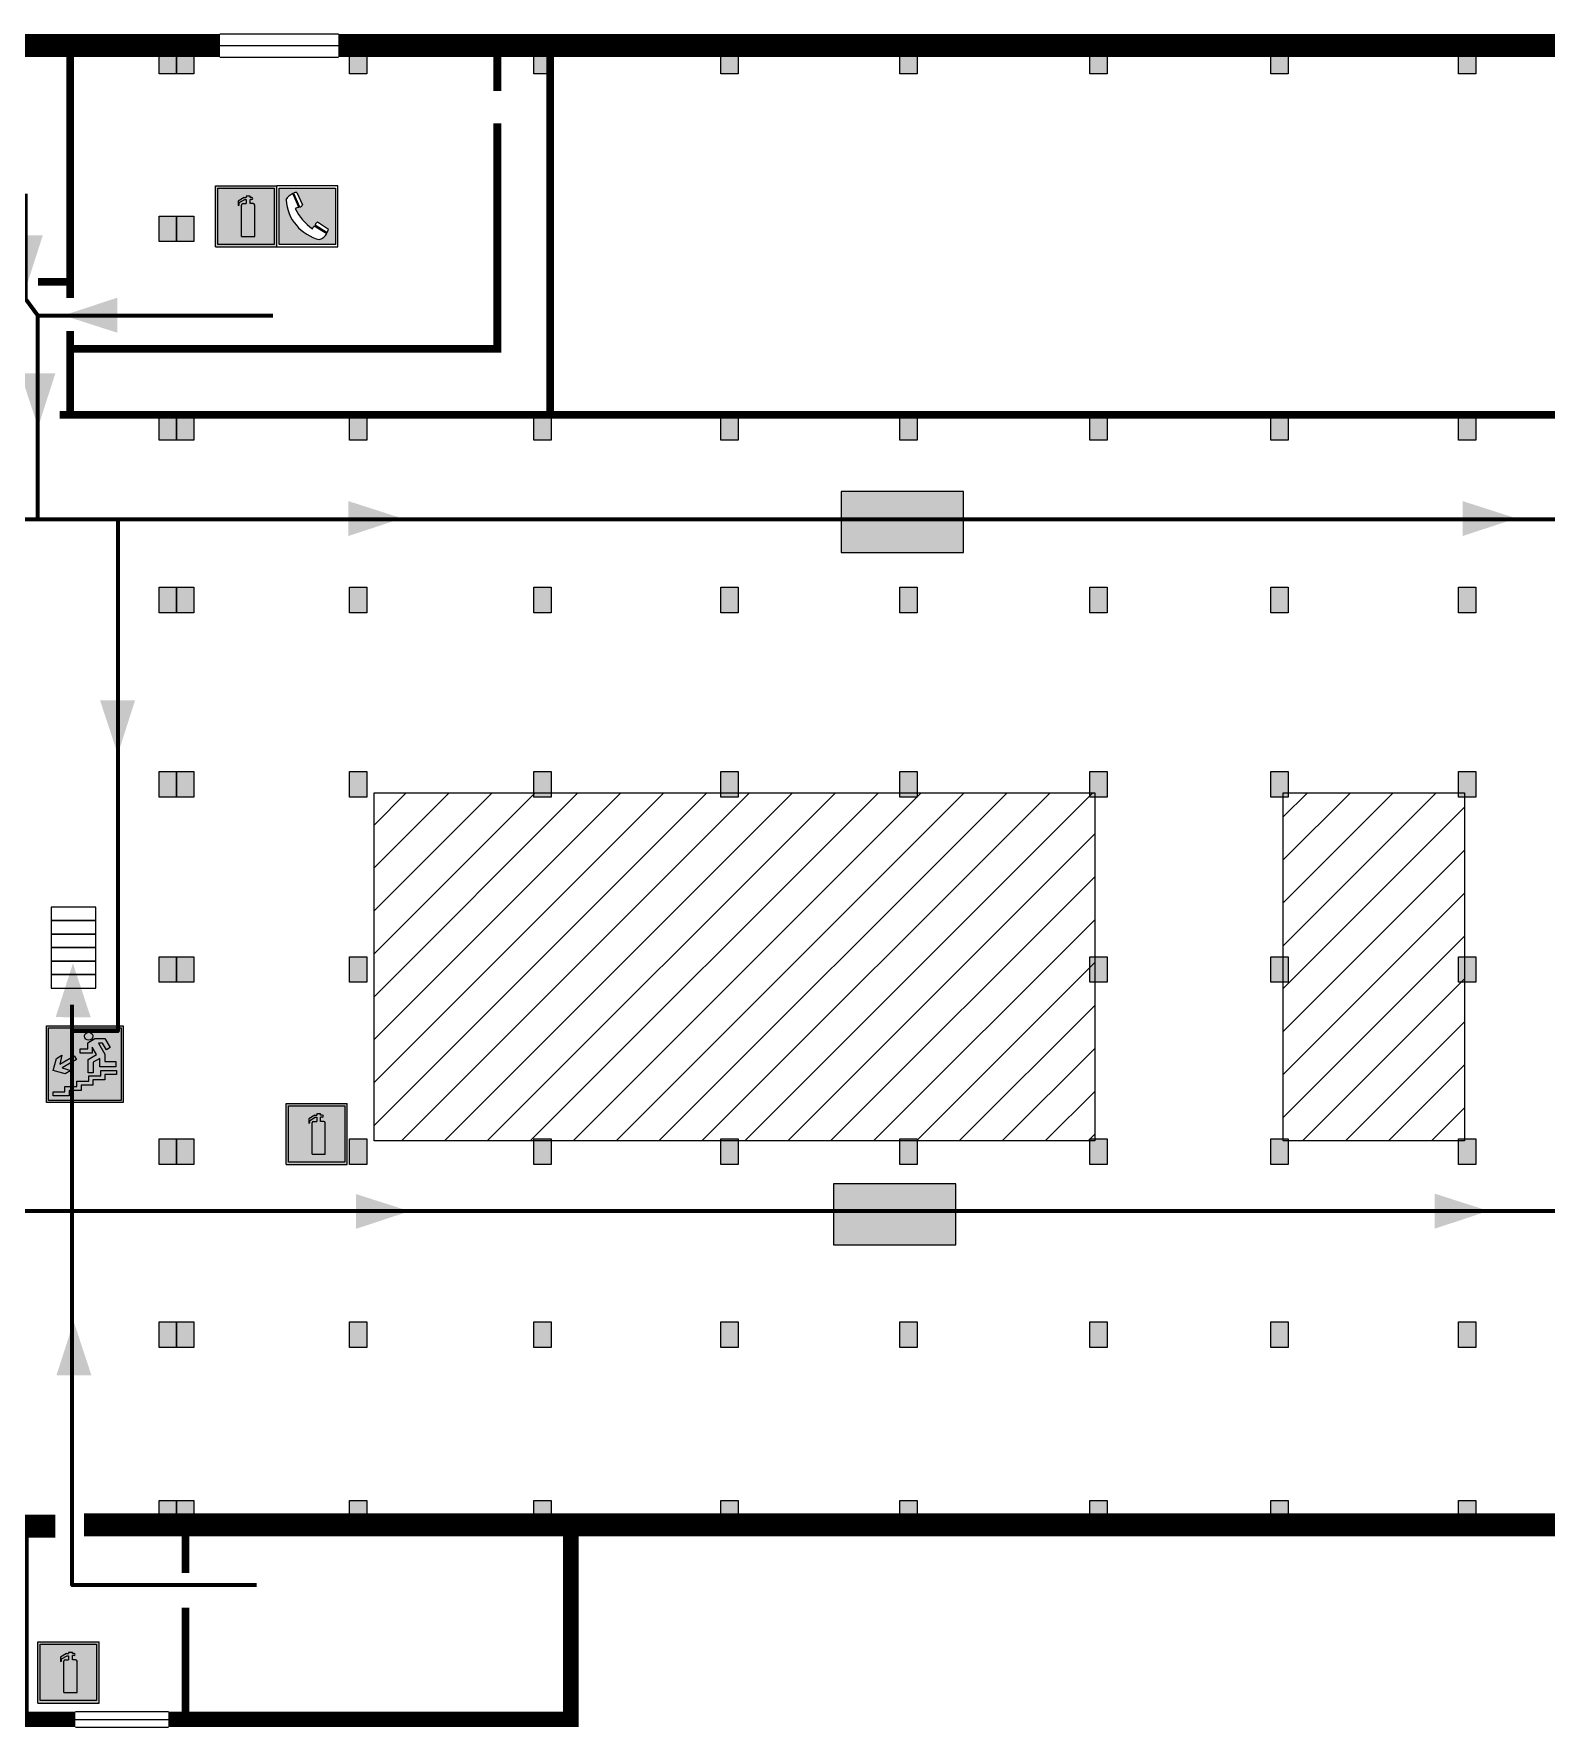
# Model space of a CAD drawing. Header units: millimetres. Extents: x 13810 to 67229, y 12374 to 21950.
# Drawn here: x 39018.6 to 39192.7, y 15067 to 15261.9 of the extents above; entities that cross this region are included whole.
import ezdxf

# ---------------------------------------------------------------- set-up
doc = ezdxf.new("R2010")
doc.units = ezdxf.units.MM
doc.layers.add('План_Штампы', color=7, linetype='Continuous')

# ---------------------------------------------------------------- blocks, each defined once
blk = doc.blocks.new('A$C32E8229D')
at = {"true_color": 0xffffff}
blk.add_hatch(color=7, dxfattribs=at).paths.add_polyline_path([(0, 0), (0, -8), (16, -8), (16, 0)])
h = blk.add_hatch(color=126)
h.paths.add_polyline_path([(0.2, -0.2), (15.8, -0.2), (15.8, -7.8), (0.2, -7.8)])
h.paths.add_polyline_path([(13.49, -2.05), (12.08, -2.05), (11.37, -2.63, 0.162397), (11.29, -2.84), (11.29, -3.63), (10.35, -3.63), (10.35, -4.05), (11.68, -4.05), (11.68, -3.48), (12.26, -4.28), (11.29, -5.1), (11.29, -6.78), (11.85, -6.78), (11.85, -5.44), (12.8, -4.64), (12.8, -5.94), (14.46, -5.94), (14.46, -5.39), (13.45, -5.39), (13.45, -3.97), (12.46, -2.59), (13.15, -2.59), (13.69, -3.34), (14.18, -3)], flags=16)
h.paths.add_polyline_path([(10.74, -1.82, 1), (11.8, -1.82, 1)], flags=16)
h.paths.add_polyline_path([(9.39, -3.59), (5.99, -3.59), (6.56, -3.03), (5.91, -3.03), (5.1, -3.83), (5.91, -4.64), (6.56, -4.64), (5.99, -4.09), (9.39, -4.09)], flags=16)
h.paths.add_polyline_path([(4.29, -1.08), (1.72, -1.08), (1.72, -6.6), (4.29, -6.6)], flags=16)
at = {"color": 126}
blk.add_lwpolyline([(16, -8), (0, -8), (0, 0), (16, 0)], close=True, dxfattribs=at)
blk = doc.blocks.new('A$C3AD82952')
at = {"true_color": 0xf5f5ff}
h = blk.add_hatch(color=7, dxfattribs=at)
h.dxf.hatch_style = 1
h.paths.add_polyline_path([(8.21, 8.73, 0.414214), (7.89, 9.05), (7.22, 9.05), (7.22, 9.92), (7.59, 9.92, 1), (7.57, 10.36), (7.22, 10.36), (7.22, 10.6), (6.43, 10.6), (6.43, 10.36), (6.01, 10.36), (4.74, 9.59), (4.74, 8.69), (4.98, 8.73), (4.98, 9.26), (6.12, 9.91), (6.43, 9.91), (6.43, 9.05), (5.76, 9.05, 0.414214), (5.44, 8.73), (5.44, 2.2), (8.21, 2.2)], flags=0)
h.paths.add_polyline_path([(12.8, 12.8), (0, 12.8), (0, 0), (12.8, 0)])
h.paths.add_polyline_path([(0.51, 12.29), (12.29, 12.29), (12.29, 0.51), (0.51, 0.51)], flags=16)
h.paths.add_polyline_path([(4.74, 9.59), (6.01, 10.36), (6.43, 10.36), (6.43, 10.6), (7.22, 10.6), (7.22, 10.36), (7.59, 10.36, -0.94586), (7.59, 9.92), (7.22, 9.92), (7.22, 9.05), (7.89, 9.05, -0.414214), (8.21, 8.73), (8.21, 2.2), (5.44, 2.2), (5.44, 8.73, -0.414214), (5.76, 9.05), (6.43, 9.05), (6.43, 9.91), (6.12, 9.91), (4.98, 9.26), (4.98, 8.73), (4.74, 8.69)], flags=0)
h = blk.add_hatch(color=242)
h.dxf.hatch_style = 1
h.paths.add_polyline_path([(12.29, 12.29), (0.51, 12.29), (0.51, 0.51), (12.29, 0.51)])
h.paths.add_polyline_path([(4.74, 8.69), (4.74, 9.59), (6.01, 10.36), (6.43, 10.36), (6.43, 10.6), (7.22, 10.6), (7.22, 10.36), (7.59, 10.36, -0.94586), (7.59, 9.92), (7.22, 9.92), (7.22, 9.05), (7.89, 9.05, -0.414214), (8.21, 8.73), (8.21, 2.2), (5.44, 2.2), (5.44, 8.73, -0.414214), (5.76, 9.05), (6.43, 9.05), (6.43, 9.91), (6.12, 9.91), (4.98, 9.26), (4.98, 8.73)], flags=16)
h = blk.add_hatch(color=7, dxfattribs=at)
h.dxf.hatch_style = 1
h.paths.add_polyline_path([(8.21, 8.73, 0.414214), (7.89, 9.05), (7.22, 9.05), (7.22, 9.92), (7.59, 9.92, 1), (7.57, 10.36), (7.22, 10.36), (7.22, 10.6), (6.43, 10.6), (6.43, 10.36), (6.01, 10.36), (4.74, 9.59), (4.74, 8.69), (4.98, 8.73), (4.98, 9.26), (6.12, 9.91), (6.43, 9.91), (6.43, 9.05), (5.76, 9.05, 0.414214), (5.44, 8.73), (5.44, 2.2), (8.21, 2.2)])
at = {"color": 242, "lineweight": 5}
for p, q in [((0, 0), (0, 12.8)), ((0, 12.8), (12.8, 12.8)), ((12.8, 0), (12.8, 12.8)), ((6.01, 10.36), (4.74, 9.59)), ((4.74, 9.59), (4.74, 8.69)), ((4.74, 8.69), (4.98, 8.73)), ((4.98, 9.26), (6.12, 9.91)), ((4.98, 8.73), (4.98, 9.26)), ((5.44, 2.2), (5.44, 8.73)), ((5.76, 9.05), (6.43, 9.05)), ((6.01, 10.36), (6.43, 10.36)), ((6.12, 9.91), (6.43, 9.91)), ((7.22, 10.6), (6.43, 10.6)), ((6.43, 10.6), (6.43, 10.36)), ((6.43, 9.91), (6.43, 9.05)), ((7.22, 10.36), (7.22, 10.6)), ((7.59, 10.36), (7.22, 10.36)), ((7.22, 9.05), (7.22, 9.92)), ((7.59, 9.92), (7.22, 9.92)), ((7.89, 9.05), (7.22, 9.05)), ((8.21, 2.2), (8.21, 8.73)), ((0, 0), (12.8, 0)), ((5.44, 2.2), (8.21, 2.2))]:
    blk.add_line(p, q, dxfattribs=at)
blk.add_lwpolyline([(0.51, 12.29), (12.29, 12.29), (12.29, 0.51), (0.51, 0.51)], close=True, dxfattribs=at)
for centre, radius, start, end in [((5.76, 8.73), 0.32, 90, 180), ((7.58, 10.14), 0.223, 273.1875, 86.8125), ((7.89, 8.73), 0.32, 0, 90)]:
    blk.add_arc(centre, radius, start, end, dxfattribs=at)
blk = doc.blocks.new('A$C456E1F9C')
at = {"lineweight": 5}
h = blk.add_hatch(color=242, dxfattribs=at)
h.paths.add_polyline_path([(0.51, -1.47), (0.51, -13.26), (12.29, -13.26), (12.29, -1.47)])
h.paths.add_polyline_path([(5.42, -4.95, -0.254479), (4.78, -5.4), (3.52, -2.53, -0.209735), (4.23, -2.4)], flags=16)
h.paths.add_polyline_path([(8.53, -8.6), (10.87, -10.17), (10.54, -10.76), (8.03, -9.13, -0.192251)], flags=16)
h.paths.add_polyline_path([(4.61, -5.49, 0.005518), (3.87, -5.72, 0.128647), (7.49, -10.01, 0.00809), (7.83, -9.33), (10.47, -10.97, -0.16736), (8.99, -12.25, -0.327862), (1.95, -3.95, -0.166952), (3.36, -2.62)], flags=16)
at = {"color": 242, "lineweight": 5}
for p, q in [((0, -13.77), (0, -0.97)), ((12.8, -0.97), (0, -0.97)), ((4.61, -5.49), (3.36, -2.62)), ((3.52, -2.53), (4.78, -5.4)), ((4.23, -2.4), (5.42, -4.95)), ((12.8, -13.77), (12.8, -0.97)), ((7.83, -9.33), (10.47, -10.97)), ((8.03, -9.13), (10.54, -10.76)), ((10.81, -10.12), (8.53, -8.6)), ((10.54, -10.76), (10.8, -10.3)), ((10.8, -10.3), (10.81, -10.12)), ((0, -13.77), (12.8, -13.77))]:
    blk.add_line(p, q, dxfattribs=at)
blk.add_lwpolyline([(0.51, -1.47), (12.29, -1.47), (12.29, -13.26), (0.51, -13.26)], close=True, dxfattribs=at)
for centre, radius, start, end in [((4.59, -5.34), 2.99, 114.2845, 152.1974), ((4.02, -3.27), 0.891, 76.3284, 123.7092), ((11.12, -3.31), 9.19, 183.9915, 256.6009), ((14.98, -39.1), 35.17, 107.1487, 108.4135), ((13.86, -0.94), 11.08, 205.5536, 234.8762), ((4.68, -4.59), 0.824, 276.9621, 334.0723), ((-13.31, 0.8), 23.44, 332.5487, 334.4027), ((8.94, -9.5), 0.989, 114.4092, 157.9388), ((7.87, -9.46), 3, 291.9291, 329.9329)]:
    blk.add_arc(centre, radius, start, end, dxfattribs=at)
blk = doc.blocks.new('вниз 3')
at = {"lineweight": 0, "true_color": 0xffffff}
h = blk.add_hatch(color=7, dxfattribs=at)
h.dxf.hatch_style = 1
h.paths.add_polyline_path([(40997.5, -4475.69), (40997.25, -4475.28), (40995.76, -4476.15), (40995.97, -4475.23), (40995.39, -4475.56), (40995.05, -4476.83), (40996.33, -4477.17), (40996.91, -4476.83), (40996, -4476.55)], flags=0)
h.paths.add_polyline_path([(40999.81, -4473.95), (41000.22, -4473.95), (41000.64, -4474.67), (41001.03, -4474.43), (41000.46, -4473.49), (41000.42, -4473.49), (40999.43, -4473.49), (40998.68, -4473.92), (40998.68, -4474.57), (40997.88, -4474.57), (40997.88, -4475), (40999.14, -4475), (40999.14, -4474.43), (40999.14, -4474.38), (40999.59, -4475.15), (40998.72, -4475.67), (40998.72, -4477.06), (40999.24, -4477.06), (40999.24, -4475.96), (40999.95, -4475.56), (40999.95, -4476.43), (41001.61, -4476.43), (41001.61, -4475.88), (41000.47, -4475.88), (41000.47, -4475.12)], flags=0)
h.paths.add_polyline_path([(40999.2, -4473.24, 1), (40998.35, -4473.24, 1)], flags=0)
h.paths.add_polyline_path([(41000.46, -4477.26), (41001.69, -4477.26), (41001.69, -4476.84), (41000.03, -4476.84), (41000.03, -4477.39), (40998.78, -4477.39), (40998.78, -4477.95), (40997.53, -4477.95), (40997.53, -4478.5), (40996.29, -4478.5), (40996.29, -4479.06), (40995.05, -4479.06), (40995.05, -4479.48), (40995.29, -4479.48), (40996.72, -4479.48), (40996.72, -4478.92), (40997.97, -4478.92), (40997.97, -4478.36), (40999.2, -4478.36), (40999.2, -4477.81), (41000.46, -4477.81)], flags=0)
h.paths.add_polyline_path([(41002.37, -4472.17), (40994.37, -4472.17), (40994.37, -4480.17), (41002.37, -4480.17)])
h.paths.add_polyline_path([(41002.16, -4479.96), (40994.57, -4479.96), (40994.57, -4472.37), (41002.16, -4472.37)], flags=16)
h.paths.add_polyline_path([(41001.61, -4475.88), (41001.61, -4476.43), (40999.95, -4476.43), (40999.95, -4475.56), (40999.24, -4475.96), (40999.24, -4477.06), (40998.72, -4477.06), (40998.72, -4475.67), (40999.59, -4475.15), (40999.14, -4474.38), (40999.14, -4474.43), (40999.14, -4475), (40997.88, -4475), (40997.88, -4474.57), (40998.68, -4474.57), (40998.68, -4473.92), (40999.43, -4473.49), (41000.42, -4473.49), (41000.46, -4473.49), (41001.03, -4474.43), (41000.64, -4474.67), (41000.22, -4473.95), (40999.81, -4473.95), (41000.47, -4475.12), (41000.47, -4475.88)], flags=0)
h.paths.add_polyline_path([(41001.69, -4476.84), (41001.69, -4477.26), (41000.46, -4477.26), (41000.46, -4477.81), (40999.2, -4477.81), (40999.2, -4478.36), (40997.97, -4478.36), (40997.97, -4478.92), (40996.72, -4478.92), (40996.72, -4479.48), (40995.05, -4479.48), (40995.05, -4479.06), (40996.29, -4479.06), (40996.29, -4478.5), (40997.53, -4478.5), (40997.53, -4477.95), (40998.78, -4477.95), (40998.78, -4477.39), (41000.03, -4477.39), (41000.03, -4476.84)], flags=0)
h.paths.add_polyline_path([(40998.35, -4473.24, -1), (40999.2, -4473.24, -1)], flags=0)
h.paths.add_polyline_path([(40997.5, -4475.69), (40996, -4476.55), (40996.91, -4476.83), (40996.33, -4477.17), (40995.05, -4476.83), (40995.39, -4475.56), (40995.97, -4475.23), (40995.76, -4476.15), (40997.25, -4475.28)], flags=0)
at = {"lineweight": 0}
h = blk.add_hatch(color=126, dxfattribs=at)
h.dxf.hatch_style = 1
h.paths.add_polyline_path([(41002.16, -4472.37), (40994.57, -4472.37), (40994.57, -4479.96), (41002.16, -4479.96)])
h.paths.add_polyline_path([(40995.97, -4475.23), (40995.76, -4476.15), (40997.25, -4475.28), (40997.5, -4475.69), (40996, -4476.55), (40996.91, -4476.83), (40996.33, -4477.17), (40995.05, -4476.83), (40995.39, -4475.56)], flags=16)
h.paths.add_polyline_path([(40997.88, -4474.57), (40998.68, -4474.57), (40998.68, -4473.92), (40999.43, -4473.49), (41000.42, -4473.49), (41000.46, -4473.49), (41001.03, -4474.43), (41000.64, -4474.67), (41000.22, -4473.95), (40999.81, -4473.95), (41000.47, -4475.12), (41000.47, -4475.88), (41001.61, -4475.88), (41001.61, -4476.43), (40999.95, -4476.43), (40999.95, -4475.56), (40999.24, -4475.96), (40999.24, -4477.06), (40998.72, -4477.06), (40998.72, -4475.67), (40999.59, -4475.15), (40999.14, -4474.38), (40999.14, -4474.43), (40999.14, -4475), (40997.88, -4475)], flags=16)
h.paths.add_polyline_path([(40998.35, -4473.24, -1), (40999.2, -4473.24, -1)], flags=16)
h.paths.add_polyline_path([(40997.53, -4477.95), (40998.78, -4477.95), (40998.78, -4477.39), (41000.03, -4477.39), (41000.03, -4476.84), (41001.69, -4476.84), (41001.69, -4477.26), (41000.46, -4477.26), (41000.46, -4477.81), (40999.2, -4477.81), (40999.2, -4478.36), (40997.97, -4478.36), (40997.97, -4478.92), (40996.72, -4478.92), (40996.72, -4479.48), (40995.05, -4479.48), (40995.05, -4479.06), (40996.29, -4479.06), (40996.29, -4478.5), (40997.53, -4478.5)], flags=16)
at = {"lineweight": 0, "true_color": 0xffffff}
h = blk.add_hatch(color=7, dxfattribs=at)
h.dxf.hatch_style = 1
h.paths.add_polyline_path([(40999.2, -4473.24, 1), (40998.35, -4473.24, 1)])
h.paths.add_polyline_path([(40999.81, -4473.95), (41000.22, -4473.95), (41000.64, -4474.67), (41001.03, -4474.43), (41000.46, -4473.49), (41000.42, -4473.49), (40999.43, -4473.49), (40998.68, -4473.92), (40998.68, -4474.57), (40997.88, -4474.57), (40997.88, -4475), (40999.14, -4475), (40999.14, -4474.43), (40999.14, -4474.38), (40999.59, -4475.15), (40998.72, -4475.67), (40998.72, -4477.06), (40999.24, -4477.06), (40999.24, -4475.96), (40999.95, -4475.56), (40999.95, -4476.43), (41001.61, -4476.43), (41001.61, -4475.88), (41000.47, -4475.88), (41000.47, -4475.12)])
h.paths.add_polyline_path([(40999.2, -4477.81), (41000.46, -4477.81), (41000.46, -4477.26), (41001.69, -4477.26), (41001.69, -4476.84), (41000.03, -4476.84), (41000.03, -4477.39), (40998.78, -4477.39), (40998.78, -4477.95), (40997.53, -4477.95), (40997.53, -4478.5), (40996.29, -4478.5), (40996.29, -4479.06), (40995.05, -4479.06), (40995.05, -4479.48), (40995.29, -4479.48), (40996.72, -4479.48), (40996.72, -4478.92), (40997.97, -4478.92), (40997.97, -4478.36), (40999.2, -4478.36)])
h.paths.add_polyline_path([(40997.5, -4475.69), (40997.25, -4475.28), (40995.76, -4476.15), (40995.97, -4475.23), (40995.39, -4475.56), (40995.05, -4476.83), (40996.33, -4477.17), (40996.91, -4476.83), (40996, -4476.55)])
at = {"color": 126, "lineweight": 0}
for points in [[(40994.37, -4472.17), (41002.37, -4472.17), (41002.37, -4480.17), (40994.37, -4480.17)], [(40994.57, -4472.37), (41002.16, -4472.37), (41002.16, -4479.96), (40994.57, -4479.96)]]:
    blk.add_lwpolyline(points, close=True, dxfattribs=at)
for points in [[(40999.14, -4474.43), (40999.14, -4475), (40997.88, -4475), (40997.88, -4474.57), (40998.68, -4474.57), (40998.68, -4473.92), (40999.43, -4473.49), (41000.42, -4473.49), (41000.46, -4473.49), (41001.03, -4474.43), (41000.64, -4474.67), (41000.22, -4473.95), (40999.81, -4473.95), (41000.47, -4475.12), (41000.47, -4475.88), (41001.61, -4475.88), (41001.61, -4476.43), (40999.95, -4476.43), (40999.95, -4475.56), (40999.24, -4475.96), (40999.24, -4477.06), (40998.72, -4477.06), (40998.72, -4475.67), (40999.59, -4475.15), (40999.14, -4474.38), (40999.14, -4474.43)], [(40995.05, -4476.83), (40995.39, -4475.56), (40995.97, -4475.23), (40995.76, -4476.15), (40997.25, -4475.28), (40997.5, -4475.69), (40996, -4476.55), (40996.91, -4476.83), (40996.33, -4477.17), (40995.05, -4476.83)], [(40995.29, -4479.48), (40995.05, -4479.48), (40995.05, -4479.06), (40996.29, -4479.06), (40996.29, -4478.5), (40997.53, -4478.5), (40997.53, -4477.95), (40998.78, -4477.95), (40998.78, -4477.39), (41000.03, -4477.39), (41000.03, -4476.84), (41001.69, -4476.84), (41001.69, -4477.26), (41000.46, -4477.26), (41000.46, -4477.81), (40999.2, -4477.81), (40999.2, -4478.36), (40997.97, -4478.36), (40997.97, -4478.92), (40996.72, -4478.92), (40996.72, -4479.48), (40995.05, -4479.48)]]:
    blk.add_lwpolyline(points, dxfattribs=at)
blk.add_circle((40998.77, -4473.24), 0.426, dxfattribs=at)

msp = doc.modelspace()

# ---------------------------------------------------------------- hatches: boundary and pattern name
at = {"lineweight": 0}
h = msp.add_hatch(color=256, dxfattribs=at)
h.dxf.hatch_style = 1
h.paths.add_polyline_path([(39033.01, 15257.3), (39035.01, 15257.3), (39035.01, 15260.25), (39033.01, 15260.25)])
h = msp.add_hatch(color=256, dxfattribs=at)
h.dxf.hatch_style = 1
h.paths.add_polyline_path([(39035.01, 15257.3), (39037.01, 15257.3), (39037.01, 15260.25), (39035.01, 15260.25)])
h = msp.add_hatch(color=256, dxfattribs=at)
h.dxf.hatch_style = 1
h.paths.add_polyline_path([(39054.92, 15257.3), (39056.93, 15257.3), (39056.93, 15260.25), (39054.92, 15260.25)])
h = msp.add_hatch(color=256, dxfattribs=at)
h.dxf.hatch_style = 1
h.paths.add_polyline_path([(39076.14, 15257.3), (39078.14, 15257.3), (39078.14, 15260.25), (39076.14, 15260.25)])
h = msp.add_hatch(color=256, dxfattribs=at)
h.dxf.hatch_style = 1
h.paths.add_polyline_path([(39097.65, 15257.3), (39099.65, 15257.3), (39099.65, 15260.25), (39097.65, 15260.25)])
h = msp.add_hatch(color=256, dxfattribs=at)
h.dxf.hatch_style = 1
h.paths.add_polyline_path([(39118.28, 15257.3), (39120.28, 15257.3), (39120.28, 15260.25), (39118.28, 15260.25)])
h = msp.add_hatch(color=256, dxfattribs=at)
h.dxf.hatch_style = 1
h.paths.add_polyline_path([(39140.13, 15257.3), (39142.13, 15257.3), (39142.13, 15260.25), (39140.13, 15260.25)])
h = msp.add_hatch(color=256, dxfattribs=at)
h.dxf.hatch_style = 1
h.paths.add_polyline_path([(39160.96, 15257.3), (39162.96, 15257.3), (39162.96, 15260.25), (39160.96, 15260.25)])
h = msp.add_hatch(color=256, dxfattribs=at)
h.dxf.hatch_style = 1
h.paths.add_polyline_path([(39182.55, 15257.3), (39184.55, 15257.3), (39184.55, 15260.25), (39182.55, 15260.25)])
h = msp.add_hatch(color=256, dxfattribs=at)
h.dxf.hatch_style = 1
h.paths.add_polyline_path([(39033.01, 15237.99), (39035.01, 15237.99), (39035.01, 15240.94), (39033.01, 15240.94)])
h = msp.add_hatch(color=256, dxfattribs=at)
h.dxf.hatch_style = 1
h.paths.add_polyline_path([(39035.01, 15237.99), (39037.01, 15237.99), (39037.01, 15240.94), (39035.01, 15240.94)])
h = msp.add_hatch(color=256, dxfattribs=at)
h.dxf.hatch_style = 1
h.paths.add_polyline_path([(39033.01, 15215.16), (39035.01, 15215.16), (39035.01, 15218.11), (39033.01, 15218.11)])
h = msp.add_hatch(color=256, dxfattribs=at)
h.dxf.hatch_style = 1
h.paths.add_polyline_path([(39035.01, 15215.16), (39037.01, 15215.16), (39037.01, 15218.11), (39035.01, 15218.11)])
h = msp.add_hatch(color=256, dxfattribs=at)
h.dxf.hatch_style = 1
h.paths.add_polyline_path([(39054.92, 15215.16), (39056.93, 15215.16), (39056.93, 15218.11), (39054.92, 15218.11)])
h = msp.add_hatch(color=256, dxfattribs=at)
h.dxf.hatch_style = 1
h.paths.add_polyline_path([(39076.14, 15215.16), (39078.14, 15215.16), (39078.14, 15218.11), (39076.14, 15218.11)])
h = msp.add_hatch(color=256, dxfattribs=at)
h.dxf.hatch_style = 1
h.paths.add_polyline_path([(39097.65, 15215.16), (39099.65, 15215.16), (39099.65, 15218.11), (39097.65, 15218.11)])
h = msp.add_hatch(color=256, dxfattribs=at)
h.dxf.hatch_style = 1
h.paths.add_polyline_path([(39118.28, 15215.16), (39120.28, 15215.16), (39120.28, 15218.11), (39118.28, 15218.11)])
h = msp.add_hatch(color=256, dxfattribs=at)
h.dxf.hatch_style = 1
h.paths.add_polyline_path([(39140.13, 15215.16), (39142.13, 15215.16), (39142.13, 15218.11), (39140.13, 15218.11)])
h = msp.add_hatch(color=256, dxfattribs=at)
h.dxf.hatch_style = 1
h.paths.add_polyline_path([(39160.96, 15215.16), (39162.96, 15215.16), (39162.96, 15218.11), (39160.96, 15218.11)])
h = msp.add_hatch(color=256, dxfattribs=at)
h.dxf.hatch_style = 1
h.paths.add_polyline_path([(39182.55, 15215.16), (39184.55, 15215.16), (39184.55, 15218.11), (39182.55, 15218.11)])
h = msp.add_hatch(color=256, dxfattribs=at)
h.dxf.hatch_style = 1
h.paths.add_polyline_path([(39033.01, 15195.28), (39035.01, 15195.28), (39035.01, 15198.23), (39033.01, 15198.23)])
h = msp.add_hatch(color=256, dxfattribs=at)
h.dxf.hatch_style = 1
h.paths.add_polyline_path([(39035.01, 15195.28), (39037.01, 15195.28), (39037.01, 15198.23), (39035.01, 15198.23)])
h = msp.add_hatch(color=256, dxfattribs=at)
h.dxf.hatch_style = 1
h.paths.add_polyline_path([(39054.92, 15195.28), (39056.93, 15195.28), (39056.93, 15198.23), (39054.92, 15198.23)])
h = msp.add_hatch(color=256, dxfattribs=at)
h.dxf.hatch_style = 1
h.paths.add_polyline_path([(39076.14, 15195.28), (39078.14, 15195.28), (39078.14, 15198.23), (39076.14, 15198.23)])
h = msp.add_hatch(color=256, dxfattribs=at)
h.dxf.hatch_style = 1
h.paths.add_polyline_path([(39097.65, 15195.28), (39099.65, 15195.28), (39099.65, 15198.23), (39097.65, 15198.23)])
h = msp.add_hatch(color=256, dxfattribs=at)
h.dxf.hatch_style = 1
h.paths.add_polyline_path([(39118.28, 15195.28), (39120.28, 15195.28), (39120.28, 15198.23), (39118.28, 15198.23)])
h = msp.add_hatch(color=256, dxfattribs=at)
h.dxf.hatch_style = 1
h.paths.add_polyline_path([(39140.13, 15195.28), (39142.13, 15195.28), (39142.13, 15198.23), (39140.13, 15198.23)])
h = msp.add_hatch(color=256, dxfattribs=at)
h.dxf.hatch_style = 1
h.paths.add_polyline_path([(39160.96, 15195.28), (39162.96, 15195.28), (39162.96, 15198.23), (39160.96, 15198.23)])
h = msp.add_hatch(color=256, dxfattribs=at)
h.dxf.hatch_style = 1
h.paths.add_polyline_path([(39182.55, 15195.28), (39184.55, 15195.28), (39184.55, 15198.23), (39182.55, 15198.23)])
h = msp.add_hatch(color=256, dxfattribs=at)
h.dxf.hatch_style = 1
h.paths.add_polyline_path([(39033.01, 15174.07), (39035.01, 15174.07), (39035.01, 15177.01), (39033.01, 15177.01)])
h = msp.add_hatch(color=256, dxfattribs=at)
h.dxf.hatch_style = 1
h.paths.add_polyline_path([(39035.01, 15174.07), (39037.01, 15174.07), (39037.01, 15177.01), (39035.01, 15177.01)])
h = msp.add_hatch(color=256, dxfattribs=at)
h.dxf.hatch_style = 1
h.paths.add_polyline_path([(39054.92, 15174.07), (39056.93, 15174.07), (39056.93, 15177.01), (39054.92, 15177.01)])
h = msp.add_hatch(color=256, dxfattribs=at)
h.dxf.hatch_style = 1
h.paths.add_polyline_path([(39076.14, 15174.07), (39078.14, 15174.07), (39078.14, 15177.01), (39076.14, 15177.01)])
h = msp.add_hatch(color=256, dxfattribs=at)
h.dxf.hatch_style = 1
h.paths.add_polyline_path([(39097.65, 15174.07), (39099.65, 15174.07), (39099.65, 15177.01), (39097.65, 15177.01)])
h = msp.add_hatch(color=256, dxfattribs=at)
h.dxf.hatch_style = 1
h.paths.add_polyline_path([(39118.28, 15174.07), (39120.28, 15174.07), (39120.28, 15177.01), (39118.28, 15177.01)])
h = msp.add_hatch(color=256, dxfattribs=at)
h.dxf.hatch_style = 1
h.paths.add_polyline_path([(39140.13, 15174.07), (39142.13, 15174.07), (39142.13, 15177.01), (39140.13, 15177.01)])
h = msp.add_hatch(color=256, dxfattribs=at)
h.dxf.hatch_style = 1
h.paths.add_polyline_path([(39160.96, 15174.07), (39162.96, 15174.07), (39162.96, 15177.01), (39160.96, 15177.01)])
h = msp.add_hatch(color=256, dxfattribs=at)
h.dxf.hatch_style = 1
h.paths.add_polyline_path([(39182.55, 15174.07), (39184.55, 15174.07), (39184.55, 15177.01), (39182.55, 15177.01)])
at = {"lineweight": 0, "true_color": 0x000000}
h = msp.add_hatch(dxfattribs=at)
h.set_pattern_fill('ANSI31', color=18, scale=1.1)
h.set_pattern_definition([(45, (-4631.7585, -484.0886), (-2.46957043, 2.46957043), [])])
h.paths.add_polyline_path([(39014.51, 15134.5), (39014.51, 15174.57), (38908.15, 15174.57), (38908.15, 15134.5)])
h.paths.add_polyline_path([(39140.7, 15134.5), (39140.7, 15174.57), (39057.75, 15174.57), (39057.75, 15134.5)])
h.paths.add_polyline_path([(39162.4, 15134.5), (39183.27, 15134.5), (39183.27, 15174.57), (39162.4, 15174.57)])
at = {"lineweight": 0}
h = msp.add_hatch(color=256, dxfattribs=at)
h.dxf.hatch_style = 1
h.paths.add_polyline_path([(39033.01, 15152.77), (39035.01, 15152.77), (39035.01, 15155.71), (39033.01, 15155.71)])
h = msp.add_hatch(color=256, dxfattribs=at)
h.dxf.hatch_style = 1
h.paths.add_polyline_path([(39035.01, 15152.77), (39037.01, 15152.77), (39037.01, 15155.71), (39035.01, 15155.71)])
h = msp.add_hatch(color=256, dxfattribs=at)
h.dxf.hatch_style = 1
h.paths.add_polyline_path([(39054.92, 15152.77), (39056.93, 15152.77), (39056.93, 15155.71), (39054.92, 15155.71)])
h = msp.add_hatch(color=256, dxfattribs=at)
h.dxf.hatch_style = 1
h.paths.add_polyline_path([(39140.13, 15152.77), (39142.13, 15152.77), (39142.13, 15155.71), (39140.13, 15155.71)])
h = msp.add_hatch(color=256, dxfattribs=at)
h.dxf.hatch_style = 1
h.paths.add_polyline_path([(39160.96, 15152.77), (39162.96, 15152.77), (39162.96, 15155.71), (39160.96, 15155.71)])
h = msp.add_hatch(color=256, dxfattribs=at)
h.dxf.hatch_style = 1
h.paths.add_polyline_path([(39182.55, 15152.77), (39184.55, 15152.77), (39184.55, 15155.71), (39182.55, 15155.71)])
h = msp.add_hatch(color=256, dxfattribs=at)
h.dxf.hatch_style = 1
h.paths.add_polyline_path([(39033.01, 15131.79), (39035.01, 15131.79), (39035.01, 15134.73), (39033.01, 15134.73)])
h = msp.add_hatch(color=256, dxfattribs=at)
h.dxf.hatch_style = 1
h.paths.add_polyline_path([(39035.01, 15131.79), (39037.01, 15131.79), (39037.01, 15134.73), (39035.01, 15134.73)])
h = msp.add_hatch(color=256, dxfattribs=at)
h.dxf.hatch_style = 1
h.paths.add_polyline_path([(39054.92, 15131.79), (39056.93, 15131.79), (39056.93, 15134.73), (39054.92, 15134.73)])
h = msp.add_hatch(color=256, dxfattribs=at)
h.dxf.hatch_style = 1
h.paths.add_polyline_path([(39076.14, 15131.79), (39078.14, 15131.79), (39078.14, 15134.73), (39076.14, 15134.73)])
h = msp.add_hatch(color=256, dxfattribs=at)
h.dxf.hatch_style = 1
h.paths.add_polyline_path([(39097.65, 15131.79), (39099.65, 15131.79), (39099.65, 15134.73), (39097.65, 15134.73)])
h = msp.add_hatch(color=256, dxfattribs=at)
h.dxf.hatch_style = 1
h.paths.add_polyline_path([(39118.28, 15131.79), (39120.28, 15131.79), (39120.28, 15134.73), (39118.28, 15134.73)])
h = msp.add_hatch(color=256, dxfattribs=at)
h.dxf.hatch_style = 1
h.paths.add_polyline_path([(39140.13, 15131.79), (39142.13, 15131.79), (39142.13, 15134.73), (39140.13, 15134.73)])
h = msp.add_hatch(color=256, dxfattribs=at)
h.dxf.hatch_style = 1
h.paths.add_polyline_path([(39160.96, 15131.79), (39162.96, 15131.79), (39162.96, 15134.73), (39160.96, 15134.73)])
h = msp.add_hatch(color=256, dxfattribs=at)
h.dxf.hatch_style = 1
h.paths.add_polyline_path([(39182.55, 15131.79), (39184.55, 15131.79), (39184.55, 15134.73), (39182.55, 15134.73)])
h = msp.add_hatch(color=256, dxfattribs=at)
h.dxf.hatch_style = 1
h.paths.add_polyline_path([(39033.01, 15110.74), (39035.01, 15110.74), (39035.01, 15113.69), (39033.01, 15113.69)])
h = msp.add_hatch(color=256, dxfattribs=at)
h.dxf.hatch_style = 1
h.paths.add_polyline_path([(39035.01, 15110.74), (39037.01, 15110.74), (39037.01, 15113.69), (39035.01, 15113.69)])
h = msp.add_hatch(color=256, dxfattribs=at)
h.dxf.hatch_style = 1
h.paths.add_polyline_path([(39054.92, 15110.74), (39056.93, 15110.74), (39056.93, 15113.69), (39054.92, 15113.69)])
h = msp.add_hatch(color=256, dxfattribs=at)
h.dxf.hatch_style = 1
h.paths.add_polyline_path([(39076.14, 15110.74), (39078.14, 15110.74), (39078.14, 15113.69), (39076.14, 15113.69)])
h = msp.add_hatch(color=256, dxfattribs=at)
h.dxf.hatch_style = 1
h.paths.add_polyline_path([(39097.65, 15110.74), (39099.65, 15110.74), (39099.65, 15113.69), (39097.65, 15113.69)])
h = msp.add_hatch(color=256, dxfattribs=at)
h.dxf.hatch_style = 1
h.paths.add_polyline_path([(39118.28, 15110.74), (39120.28, 15110.74), (39120.28, 15113.69), (39118.28, 15113.69)])
h = msp.add_hatch(color=256, dxfattribs=at)
h.dxf.hatch_style = 1
h.paths.add_polyline_path([(39140.13, 15110.74), (39142.13, 15110.74), (39142.13, 15113.69), (39140.13, 15113.69)])
h = msp.add_hatch(color=256, dxfattribs=at)
h.dxf.hatch_style = 1
h.paths.add_polyline_path([(39160.96, 15110.74), (39162.96, 15110.74), (39162.96, 15113.69), (39160.96, 15113.69)])
h = msp.add_hatch(color=256, dxfattribs=at)
h.dxf.hatch_style = 1
h.paths.add_polyline_path([(39182.55, 15110.74), (39184.55, 15110.74), (39184.55, 15113.69), (39182.55, 15113.69)])
h = msp.add_hatch(color=256, dxfattribs=at)
h.dxf.hatch_style = 1
h.paths.add_polyline_path([(39033.01, 15090.17), (39035.01, 15090.17), (39035.01, 15093.11), (39033.01, 15093.11)])
h = msp.add_hatch(color=256, dxfattribs=at)
h.dxf.hatch_style = 1
h.paths.add_polyline_path([(39035.01, 15090.17), (39037.01, 15090.17), (39037.01, 15093.11), (39035.01, 15093.11)])
h = msp.add_hatch(color=256, dxfattribs=at)
h.dxf.hatch_style = 1
h.paths.add_polyline_path([(39054.92, 15090.17), (39056.93, 15090.17), (39056.93, 15093.11), (39054.92, 15093.11)])
h = msp.add_hatch(color=256, dxfattribs=at)
h.dxf.hatch_style = 1
h.paths.add_polyline_path([(39076.14, 15090.17), (39078.14, 15090.17), (39078.14, 15093.11), (39076.14, 15093.11)])
h = msp.add_hatch(color=256, dxfattribs=at)
h.dxf.hatch_style = 1
h.paths.add_polyline_path([(39097.65, 15090.17), (39099.65, 15090.17), (39099.65, 15093.11), (39097.65, 15093.11)])
h = msp.add_hatch(color=256, dxfattribs=at)
h.dxf.hatch_style = 1
h.paths.add_polyline_path([(39118.28, 15090.17), (39120.28, 15090.17), (39120.28, 15093.11), (39118.28, 15093.11)])
h = msp.add_hatch(color=256, dxfattribs=at)
h.dxf.hatch_style = 1
h.paths.add_polyline_path([(39140.13, 15090.17), (39142.13, 15090.17), (39142.13, 15093.11), (39140.13, 15093.11)])
h = msp.add_hatch(color=256, dxfattribs=at)
h.dxf.hatch_style = 1
h.paths.add_polyline_path([(39160.96, 15090.17), (39162.96, 15090.17), (39162.96, 15093.11), (39160.96, 15093.11)])
h = msp.add_hatch(color=256, dxfattribs=at)
h.dxf.hatch_style = 1
h.paths.add_polyline_path([(39182.55, 15090.17), (39184.55, 15090.17), (39184.55, 15093.11), (39182.55, 15093.11)])

# ---------------------------------------------------------------- linework, layer by layer
for points, const_width in [([(39021.09, 15090.17), (38866.5, 15090.17), (38866.5, 15260.56), (39040.02, 15260.56)], 2.67), ([(39022.78, 15231.51), (39022.78, 15260.56)], 0.891), ([(39053.65, 15260.56), (39250.76, 15260.56)], 2.67), ([(39071.94, 15255.31), (39071.94, 15260.56)], 0.891), ([(39078.01, 15218.07), (39078.01, 15260.56)], 0.891), ([(39022.78, 15225.67), (39071.94, 15225.67), (39071.94, 15251.62)], 0.891), ([(39022.78, 15233.36), (39019.09, 15233.36)], 0.891), ([(39022.78, 15218.07), (39022.78, 15227.72)], 0.891), ([(39268.08, 15218.07), (39021.57, 15218.07)], 0.891), ([(39024.38, 15090.33), (39287.25, 15090.33)], 2.67), ([(39017.1, 15090.17), (39017.1, 15067.94), (39023.38, 15067.94)], 1.78), ([(39034.09, 15067.94), (39080.4, 15067.94), (39080.4, 15090.17)], 1.78), ([(39036.04, 15090.17), (39036.04, 15084.8)], 0.891), ([(39036.04, 15080.79), (39036.04, 15067.94)], 0.891)]:
    msp.add_lwpolyline(points, dxfattribs=dict(at, const_width=const_width))
for points in [[(39040.02, 15261.9), (39053.65, 15261.9)], [(39033.01, 15257.3), (39033.01, 15260.25), (39035.01, 15260.25), (39035.01, 15257.3), (39033.01, 15257.3)], [(39035.01, 15257.3), (39035.01, 15260.25), (39037.01, 15260.25), (39037.01, 15257.3), (39035.01, 15257.3)], [(39040.02, 15260.56), (39053.65, 15260.56)], [(39040.02, 15259.22), (39053.65, 15259.22)], [(39054.92, 15257.3), (39054.92, 15260.25), (39056.93, 15260.25), (39056.93, 15257.3), (39054.92, 15257.3)], [(39076.14, 15257.3), (39076.14, 15260.25), (39078.14, 15260.25), (39078.14, 15257.3), (39076.14, 15257.3)], [(39097.65, 15257.3), (39097.65, 15260.25), (39099.65, 15260.25), (39099.65, 15257.3), (39097.65, 15257.3)], [(39118.28, 15257.3), (39118.28, 15260.25), (39120.28, 15260.25), (39120.28, 15257.3), (39118.28, 15257.3)], [(39140.13, 15257.3), (39140.13, 15260.25), (39142.13, 15260.25), (39142.13, 15257.3), (39140.13, 15257.3)], [(39160.96, 15257.3), (39160.96, 15260.25), (39162.96, 15260.25), (39162.96, 15257.3), (39160.96, 15257.3)], [(39182.55, 15257.3), (39182.55, 15260.25), (39184.55, 15260.25), (39184.55, 15257.3), (39182.55, 15257.3)], [(39033.01, 15237.99), (39033.01, 15240.94), (39035.01, 15240.94), (39035.01, 15237.99), (39033.01, 15237.99)], [(39035.01, 15237.99), (39035.01, 15240.94), (39037.01, 15240.94), (39037.01, 15237.99), (39035.01, 15237.99)], [(39033.01, 15215.16), (39033.01, 15218.11), (39035.01, 15218.11), (39035.01, 15215.16), (39033.01, 15215.16)], [(39035.01, 15215.16), (39035.01, 15218.11), (39037.01, 15218.11), (39037.01, 15215.16), (39035.01, 15215.16)], [(39054.92, 15215.16), (39054.92, 15218.11), (39056.93, 15218.11), (39056.93, 15215.16), (39054.92, 15215.16)], [(39076.14, 15215.16), (39076.14, 15218.11), (39078.14, 15218.11), (39078.14, 15215.16), (39076.14, 15215.16)], [(39097.65, 15215.16), (39097.65, 15218.11), (39099.65, 15218.11), (39099.65, 15215.16), (39097.65, 15215.16)], [(39118.28, 15215.16), (39118.28, 15218.11), (39120.28, 15218.11), (39120.28, 15215.16), (39118.28, 15215.16)], [(39140.13, 15215.16), (39140.13, 15218.11), (39142.13, 15218.11), (39142.13, 15215.16), (39140.13, 15215.16)], [(39160.96, 15215.16), (39160.96, 15218.11), (39162.96, 15218.11), (39162.96, 15215.16), (39160.96, 15215.16)], [(39182.55, 15215.16), (39182.55, 15218.11), (39184.55, 15218.11), (39184.55, 15215.16), (39182.55, 15215.16)], [(39033.01, 15195.28), (39033.01, 15198.23), (39035.01, 15198.23), (39035.01, 15195.28), (39033.01, 15195.28)], [(39035.01, 15195.28), (39035.01, 15198.23), (39037.01, 15198.23), (39037.01, 15195.28), (39035.01, 15195.28)], [(39054.92, 15195.28), (39054.92, 15198.23), (39056.93, 15198.23), (39056.93, 15195.28), (39054.92, 15195.28)], [(39076.14, 15195.28), (39076.14, 15198.23), (39078.14, 15198.23), (39078.14, 15195.28), (39076.14, 15195.28)], [(39097.65, 15195.28), (39097.65, 15198.23), (39099.65, 15198.23), (39099.65, 15195.28), (39097.65, 15195.28)], [(39118.28, 15195.28), (39118.28, 15198.23), (39120.28, 15198.23), (39120.28, 15195.28), (39118.28, 15195.28)], [(39140.13, 15195.28), (39140.13, 15198.23), (39142.13, 15198.23), (39142.13, 15195.28), (39140.13, 15195.28)], [(39160.96, 15195.28), (39160.96, 15198.23), (39162.96, 15198.23), (39162.96, 15195.28), (39160.96, 15195.28)], [(39182.55, 15195.28), (39182.55, 15198.23), (39184.55, 15198.23), (39184.55, 15195.28), (39182.55, 15195.28)], [(39033.01, 15174.07), (39033.01, 15177.01), (39035.01, 15177.01), (39035.01, 15174.07), (39033.01, 15174.07)], [(39035.01, 15174.07), (39035.01, 15177.01), (39037.01, 15177.01), (39037.01, 15174.07), (39035.01, 15174.07)], [(39054.92, 15174.07), (39054.92, 15177.01), (39056.93, 15177.01), (39056.93, 15174.07), (39054.92, 15174.07)], [(39076.14, 15174.07), (39076.14, 15177.01), (39078.14, 15177.01), (39078.14, 15174.07), (39076.14, 15174.07)], [(39097.65, 15174.07), (39097.65, 15177.01), (39099.65, 15177.01), (39099.65, 15174.07), (39097.65, 15174.07)], [(39118.28, 15174.07), (39118.28, 15177.01), (39120.28, 15177.01), (39120.28, 15174.07), (39118.28, 15174.07)], [(39140.13, 15174.07), (39140.13, 15177.01), (39142.13, 15177.01), (39142.13, 15174.07), (39140.13, 15174.07)], [(39160.96, 15174.07), (39160.96, 15177.01), (39162.96, 15177.01), (39162.96, 15174.07), (39160.96, 15174.07)], [(39182.55, 15174.07), (39182.55, 15177.01), (39184.55, 15177.01), (39184.55, 15174.07), (39182.55, 15174.07)], [(39057.75, 15134.5), (39057.75, 15174.57), (39140.7, 15174.57), (39140.7, 15134.5), (39057.75, 15134.5)], [(39057.75, 15134.5), (39057.75, 15174.57), (39140.7, 15174.57), (39140.7, 15134.5), (39057.75, 15134.5)], [(39162.4, 15134.5), (39162.4, 15174.57), (39183.27, 15174.57), (39183.27, 15134.5), (39162.4, 15134.5)], [(39162.4, 15134.5), (39162.4, 15174.57), (39183.27, 15174.57), (39183.27, 15134.5), (39162.4, 15134.5)], [(39033.01, 15152.77), (39033.01, 15155.71), (39035.01, 15155.71), (39035.01, 15152.77), (39033.01, 15152.77)], [(39035.01, 15152.77), (39035.01, 15155.71), (39037.01, 15155.71), (39037.01, 15152.77), (39035.01, 15152.77)], [(39054.92, 15152.77), (39054.92, 15155.71), (39056.93, 15155.71), (39056.93, 15152.77), (39054.92, 15152.77)], [(39140.13, 15152.77), (39140.13, 15155.71), (39142.13, 15155.71), (39142.13, 15152.77), (39140.13, 15152.77)], [(39160.96, 15152.77), (39160.96, 15155.71), (39162.96, 15155.71), (39162.96, 15152.77), (39160.96, 15152.77)], [(39182.55, 15152.77), (39182.55, 15155.71), (39184.55, 15155.71), (39184.55, 15152.77), (39182.55, 15152.77)], [(39033.01, 15131.79), (39033.01, 15134.73), (39035.01, 15134.73), (39035.01, 15131.79), (39033.01, 15131.79)], [(39035.01, 15131.79), (39035.01, 15134.73), (39037.01, 15134.73), (39037.01, 15131.79), (39035.01, 15131.79)], [(39054.92, 15131.79), (39054.92, 15134.73), (39056.93, 15134.73), (39056.93, 15131.79), (39054.92, 15131.79)], [(39076.14, 15131.79), (39076.14, 15134.73), (39078.14, 15134.73), (39078.14, 15131.79), (39076.14, 15131.79)], [(39097.65, 15131.79), (39097.65, 15134.73), (39099.65, 15134.73), (39099.65, 15131.79), (39097.65, 15131.79)], [(39118.28, 15131.79), (39118.28, 15134.73), (39120.28, 15134.73), (39120.28, 15131.79), (39118.28, 15131.79)], [(39140.13, 15131.79), (39140.13, 15134.73), (39142.13, 15134.73), (39142.13, 15131.79), (39140.13, 15131.79)], [(39160.96, 15131.79), (39160.96, 15134.73), (39162.96, 15134.73), (39162.96, 15131.79), (39160.96, 15131.79)], [(39182.55, 15131.79), (39182.55, 15134.73), (39184.55, 15134.73), (39184.55, 15131.79), (39182.55, 15131.79)], [(39033.01, 15110.74), (39033.01, 15113.69), (39035.01, 15113.69), (39035.01, 15110.74), (39033.01, 15110.74)], [(39035.01, 15110.74), (39035.01, 15113.69), (39037.01, 15113.69), (39037.01, 15110.74), (39035.01, 15110.74)], [(39054.92, 15110.74), (39054.92, 15113.69), (39056.93, 15113.69), (39056.93, 15110.74), (39054.92, 15110.74)], [(39076.14, 15110.74), (39076.14, 15113.69), (39078.14, 15113.69), (39078.14, 15110.74), (39076.14, 15110.74)], [(39097.65, 15110.74), (39097.65, 15113.69), (39099.65, 15113.69), (39099.65, 15110.74), (39097.65, 15110.74)], [(39118.28, 15110.74), (39118.28, 15113.69), (39120.28, 15113.69), (39120.28, 15110.74), (39118.28, 15110.74)], [(39140.13, 15110.74), (39140.13, 15113.69), (39142.13, 15113.69), (39142.13, 15110.74), (39140.13, 15110.74)], [(39160.96, 15110.74), (39160.96, 15113.69), (39162.96, 15113.69), (39162.96, 15110.74), (39160.96, 15110.74)], [(39182.55, 15110.74), (39182.55, 15113.69), (39184.55, 15113.69), (39184.55, 15110.74), (39182.55, 15110.74)], [(39033.01, 15090.17), (39033.01, 15093.11), (39035.01, 15093.11), (39035.01, 15090.17), (39033.01, 15090.17)], [(39035.01, 15090.17), (39035.01, 15093.11), (39037.01, 15093.11), (39037.01, 15090.17), (39035.01, 15090.17)], [(39054.92, 15090.17), (39054.92, 15093.11), (39056.93, 15093.11), (39056.93, 15090.17), (39054.92, 15090.17)], [(39076.14, 15090.17), (39076.14, 15093.11), (39078.14, 15093.11), (39078.14, 15090.17), (39076.14, 15090.17)], [(39097.65, 15090.17), (39097.65, 15093.11), (39099.65, 15093.11), (39099.65, 15090.17), (39097.65, 15090.17)], [(39118.28, 15090.17), (39118.28, 15093.11), (39120.28, 15093.11), (39120.28, 15090.17), (39118.28, 15090.17)], [(39140.13, 15090.17), (39140.13, 15093.11), (39142.13, 15093.11), (39142.13, 15090.17), (39140.13, 15090.17)], [(39160.96, 15090.17), (39160.96, 15093.11), (39162.96, 15093.11), (39162.96, 15090.17), (39160.96, 15090.17)], [(39182.55, 15090.17), (39182.55, 15093.11), (39184.55, 15093.11), (39184.55, 15090.17), (39182.55, 15090.17)], [(39023.38, 15068.83), (39034.09, 15068.83)], [(39023.38, 15067.94), (39034.09, 15067.94)], [(39023.38, 15067.05), (39034.09, 15067.05)]]:
    msp.add_lwpolyline(points, dxfattribs=at)
at = {"color": 126, "lineweight": 100, "true_color": 0x008754}
for points in [[(39019.06, 15229.5), (39017.66, 15231.38), (39017.66, 15243.49)], [(38944.48, 15206.04), (39019.06, 15206.04), (39019.06, 15229.5), (39046.1, 15229.5)], [(39019.06, 15206.04), (39221.19, 15206.04), (39221.19, 15126.43), (39221.19, 15126.43), (39221.19, 15110.01), (39223.11, 15110.01), (39223.11, 15094.47), (39218.28, 15094.47), (39218.28, 15101.9)], [(39028.27, 15206.04), (39028.27, 15147.12), (39023.01, 15147.12)], [(39023.01, 15126.43), (39023.01, 15150.16)], [(39221.19, 15126.43), (38870.72, 15126.43)], [(39044.21, 15083.37), (39023.01, 15083.37), (39023.01, 15126.43)]]:
    msp.add_lwpolyline(points, dxfattribs=at)
at = {"lineweight": 0}
for points in [[(39020.6, 15159.86), (39025.72, 15159.86), (39025.72, 15161.41), (39020.6, 15161.41)], [(39020.6, 15158.3), (39025.72, 15158.3), (39025.72, 15159.86), (39020.6, 15159.86)], [(39020.6, 15156.75), (39025.72, 15156.75), (39025.72, 15158.3), (39020.6, 15158.3)], [(39020.6, 15155.19), (39025.72, 15155.19), (39025.72, 15156.75), (39020.6, 15156.75)], [(39020.6, 15153.64), (39025.72, 15153.64), (39025.72, 15155.19), (39020.6, 15155.19)], [(39020.6, 15152.09), (39025.72, 15152.09), (39025.72, 15153.64), (39020.6, 15153.64)]]:
    msp.add_lwpolyline(points, close=True, dxfattribs=at)
at = {"layer": 'План_Штампы', "color": 126, "true_color": 0x008754}
for points in [[(39015.6, 15238.72), (39019.63, 15238.71), (39017.64, 15232.53)], [(39028.2, 15231.54), (39028.2, 15227.51), (39022.01, 15229.5)], [(39017.05, 15222.85), (39021.08, 15222.85), (39019.09, 15216.66)], [(39054.78, 15204.11), (39054.79, 15208.14), (39060.97, 15206.15)], [(39183.03, 15204.11), (39183.03, 15208.14), (39189.22, 15206.15)], [(39026.22, 15185.2), (39030.25, 15185.2), (39028.26, 15179.01)], [(39025.14, 15148.74), (39021.11, 15148.75), (39023.1, 15154.93)], [(39055.66, 15124.38), (39055.66, 15128.4), (39061.84, 15126.42)], [(39179.84, 15124.41), (39179.84, 15128.44), (39186.03, 15126.45)], [(39025.23, 15107.52), (39021.2, 15107.52), (39023.19, 15113.71)]]:
    msp.add_solid(points, dxfattribs=at)

# ---------------------------------------------------------------- block references
at = {"xscale": 0.55, "yscale": 0.55, "zscale": 0.55}
for name, p in [('A$C3AD82952', (39039.51, 15237.39)), ('A$C456E1F9C', (39046.55, 15244.96)), ('A$C3AD82952', (39047.63, 15131.78)), ('A$C3AD82952', (39019.06, 15069.82))]:
    msp.add_blockref(name, p, dxfattribs=at)
at = {"color": 126, "true_color": 0x008754, "xscale": 1.1, "yscale": 1.1, "zscale": 1.1}
msp.add_blockref('вниз 3', (-6073.74, 20067.12), dxfattribs=at)
at = {"layer": 'План_Штампы', "color": 126, "true_color": 0x008754, "xscale": -0.8800000000000001, "yscale": 0.8800000000000001, "zscale": 0.8800000000000001}
for p in [(39125.6, 15209.25), (39124.72, 15129.58)]:
    msp.add_blockref('A$C32E8229D', p, dxfattribs=at)

doc.saveas('drawing.dxf')
